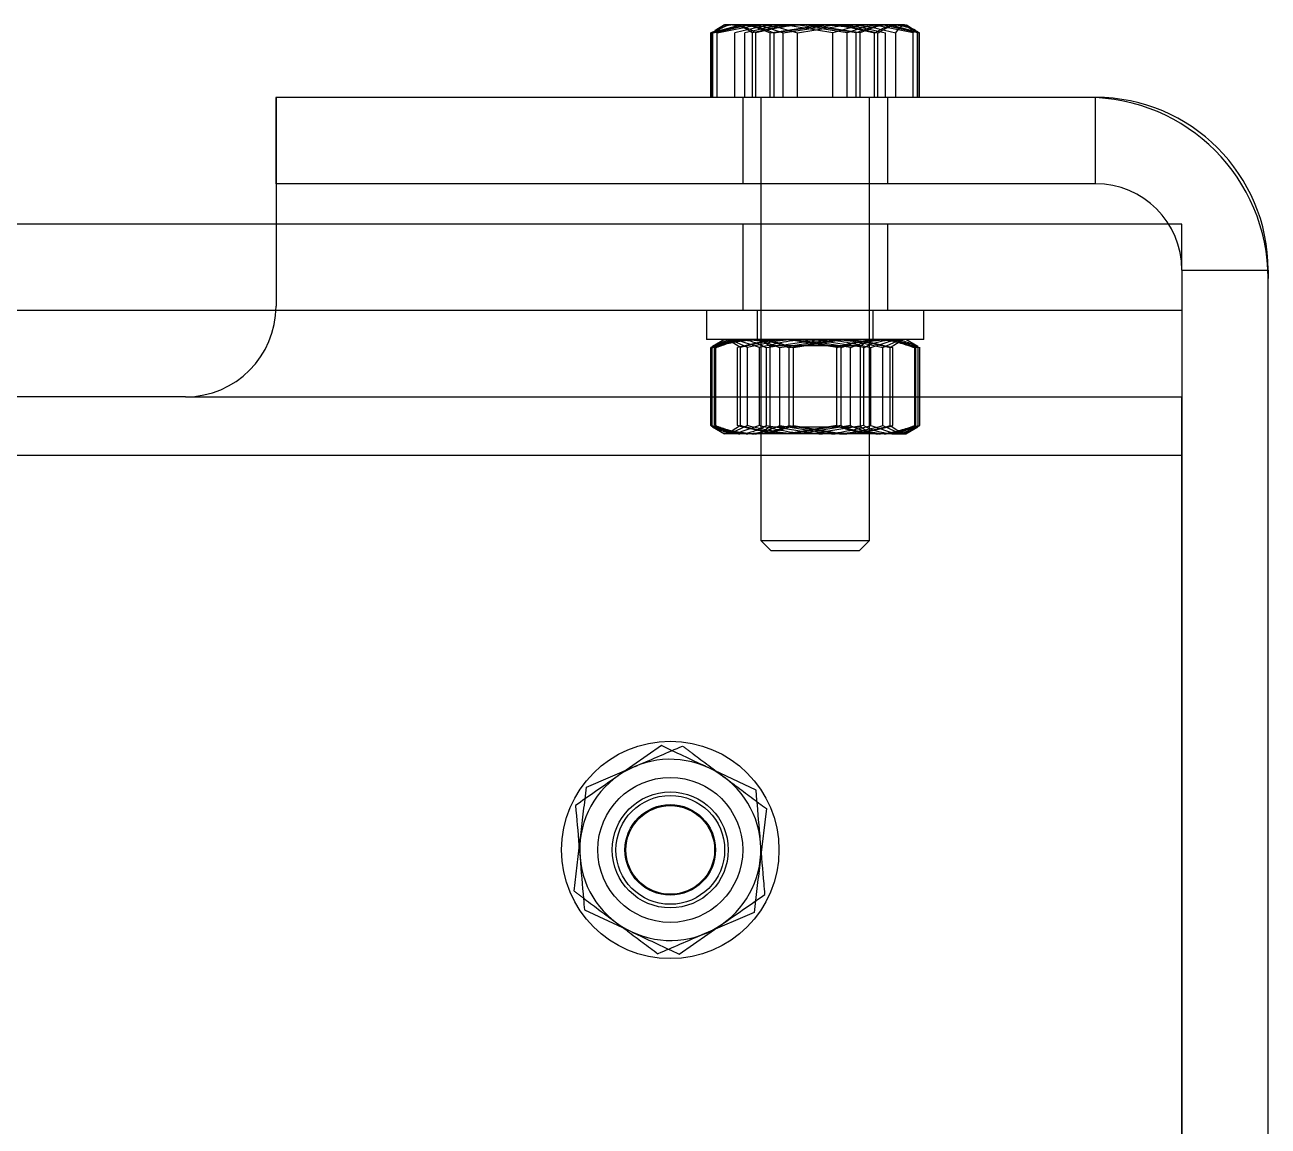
# Model space of a CAD drawing. Header units: metres. Extents: x 0 to 21025, y 0 to 14850.
# Drawn here: x 5814.9 to 5883.5, y 9286.4 to 9347.1 of the extents above; entities that cross this region are included whole.
import ezdxf

# ---------------------------------------------------------------- set-up
doc = ezdxf.new("R2010")
doc.units = ezdxf.units.M
doc.header["$LTSCALE"] = 25
doc.linetypes.add('HIDDEN2', pattern=[4.7625, 3.175, -1.5875])
doc.layers.add('SL4', color=4, linetype='Continuous')
doc.layers.add('ST1', color=7, linetype='HIDDEN2')

msp = doc.modelspace()

# ---------------------------------------------------------------- linework, layer by layer
at = {"layer": 'SL4'}
for p, q in [((5852.743, 9343.146), (5852.743, 9346.699)), ((5852.927, 9346.777), (5852.767, 9346.699)), ((5852.767, 9346.699), (5852.92, 9346.739)), ((5852.767, 9343.146), (5852.767, 9346.699)), ((5853.26, 9346.951), (5852.857, 9346.699)), ((5852.857, 9346.699), (5853.056, 9346.745)), ((5852.857, 9343.146), (5852.857, 9346.699)), ((5853.249, 9347.002), (5853.062, 9346.894)), ((5853.084, 9346.699), (5855.305, 9347.146)), ((5853.084, 9343.146), (5853.084, 9346.699)), ((5853.499, 9347.146), (5853.249, 9347.002)), ((5860.233, 9347.146), (5855.305, 9347.146)), ((5857.526, 9346.699), (5860.233, 9347.146)), ((5857.526, 9343.146), (5857.526, 9346.699)), ((5863.427, 9347.146), (5860.233, 9347.146)), ((5862.941, 9343.146), (5862.941, 9346.699)), ((5863.571, 9347.104), (5863.499, 9347.146)), ((5863.936, 9346.894), (5863.749, 9347.002)), ((5863.914, 9343.146), (5863.914, 9346.699)), ((5864.037, 9346.835), (5863.936, 9346.894)), ((5864.006, 9346.817), (5864.141, 9346.699)), ((5864.141, 9343.146), (5864.141, 9346.699)), ((5864.231, 9343.146), (5864.231, 9346.699)), ((5864.254, 9343.146), (5864.254, 9346.699)), ((5828.736, 9343.146), (5828.736, 9338.384)), ((5873.974, 9343.146), (5828.736, 9343.146)), ((5828.739, 9343.144), (5828.739, 9331.624)), ((5873.499, 9343.144), (5828.739, 9343.144)), ((5873.974, 9343.132), (5873.974, 9343.146)), ((5828.739, 9338.384), (5828.736, 9338.384)), ((5828.739, 9336.149), (4878.736, 9336.149)), ((5883.487, 9333.621), (5883.499, 9333.621)), ((5883.499, 9049.624), (5883.499, 9333.144)), ((5823.739, 9326.624), (5668.499, 9326.624)), ((5850.009, 9307.376), (5847.641, 9305.726)), ((5855.236, 9304.924), (5852.623, 9306.15)), ((5845.762, 9298.323), (5848.375, 9297.097)), ((5850.988, 9295.871), (5853.357, 9297.521))]:
    msp.add_line(p, q, dxfattribs=at)
for centre, radius, start, end in [((5873.499, 9333.144), 10, 0, 90), ((5873.974, 9333.621), 9.525, 0, 90), ((5823.739, 9331.624), 5, 270, 0), ((5850.499, 9301.624), 5, 64.86266, 124.86266), ((5850.499, 9301.624), 5, 4.86266, 64.86266), ((5850.499, 9301.624), 5, 124.86266, 184.86266), ((5850.499, 9301.624), 5, 304.86266, 4.86266), ((5850.499, 9301.624), 5, 184.86266, 244.86266), ((5850.499, 9301.624), 5, 244.86266, 304.86266)]:
    msp.add_arc(centre, radius, start, end, dxfattribs=at)
for points, knots in [([(5855.305, 9347.146), (5855.358, 9347.146), (5856.108, 9347.139), (5856.842, 9346.911), (5857.526, 9346.699)], [0, 0, 0, 0, 0.070201, 1, 1, 1, 1]), ([(5860.233, 9347.146), (5860.298, 9347.146), (5861.212, 9347.139), (5862.108, 9346.911), (5862.941, 9346.699)], [0, 0, 0, 0, 0.070201, 1, 1, 1, 1]), ([(5862.941, 9346.699), (5863.064, 9346.882), (5863.225, 9347.12), (5863.389, 9347.141), (5863.427, 9347.146)], [0, 0, 0, 0, 0.768151, 1, 1, 1, 1]), ([(5863.427, 9347.146), (5863.557, 9347.09), (5863.722, 9347.018), (5863.88, 9346.755), (5863.914, 9346.699)], [0, 0, 0, 0, 0.7889992, 1, 1, 1, 1]), ([(5852.623, 9306.15), (5852.561, 9306.179), (5851.678, 9306.593), (5850.814, 9306.999), (5850.009, 9307.376)], [0, 0, 0, 0, 0.070201, 1, 1, 1, 1]), ([(5847.641, 9305.726), (5847.585, 9305.687), (5846.785, 9305.13), (5846.001, 9304.584), (5845.272, 9304.076)], [0, 0, 0, 0, 0.070201, 1, 1, 1, 1]), ([(5855.481, 9302.047), (5855.462, 9302.273), (5855.379, 9303.246), (5855.298, 9304.195), (5855.236, 9304.924)], [0, 0, 0, 0, 0.231849, 1, 1, 1, 1]), ([(5845.272, 9304.076), (5845.334, 9303.347), (5845.415, 9302.399), (5845.498, 9301.425), (5845.517, 9301.2)], [0, 0, 0, 0, 0.768151, 1, 1, 1, 1]), ([(5855.726, 9299.171), (5855.709, 9299.369), (5855.629, 9300.305), (5855.546, 9301.279), (5855.481, 9302.047)], [0, 0, 0, 0, 0.2110008, 1, 1, 1, 1]), ([(5845.517, 9301.2), (5845.582, 9300.431), (5845.665, 9299.458), (5845.745, 9298.521), (5845.762, 9298.323)], [0, 0, 0, 0, 0.788999, 1, 1, 1, 1]), ([(5853.357, 9297.521), (5853.413, 9297.56), (5854.213, 9298.117), (5854.997, 9298.663), (5855.726, 9299.171)], [0, 0, 0, 0, 0.070201, 1, 1, 1, 1]), ([(5848.375, 9297.097), (5848.437, 9297.068), (5849.319, 9296.654), (5850.184, 9296.248), (5850.988, 9295.871)], [0, 0, 0, 0, 0.070201, 1, 1, 1, 1])]:
    msp.add_open_spline(points, degree=3, knots=knots, dxfattribs=at)
at = {"layer": 'ST1'}
for p, q in [((5852.743, 9346.699), (5854.38, 9347.146)), ((5852.981, 9346.804), (5852.743, 9346.699)), ((5852.92, 9346.739), (5854.499, 9347.146)), ((5853.079, 9346.851), (5852.927, 9346.777)), ((5853.062, 9346.894), (5852.961, 9346.835)), ((5853.056, 9346.745), (5854.797, 9347.146)), ((5855.305, 9347.146), (5853.503, 9347.146)), ((5854.057, 9343.146), (5854.057, 9346.699)), ((5854.618, 9343.146), (5854.618, 9346.699)), ((5855.035, 9343.146), (5855.035, 9346.699)), ((5855.226, 9343.146), (5855.226, 9346.699)), ((5856.016, 9346.699), (5858.894, 9347.146)), ((5856.016, 9343.146), (5856.016, 9346.699)), ((5856.231, 9346.699), (5859.097, 9347.146)), ((5856.231, 9343.146), (5856.231, 9346.699)), ((5856.737, 9346.699), (5859.559, 9347.146)), ((5856.737, 9343.146), (5856.737, 9346.699)), ((5859.472, 9346.699), (5856.764, 9347.146)), ((5860.26, 9346.699), (5857.439, 9347.146)), ((5860.767, 9346.699), (5857.901, 9347.146)), ((5860.981, 9346.699), (5858.103, 9347.146)), ((5859.472, 9343.146), (5859.472, 9346.699)), ((5860.26, 9343.146), (5860.26, 9346.699)), ((5860.767, 9343.146), (5860.767, 9346.699)), ((5860.981, 9343.146), (5860.981, 9346.699)), ((5863.914, 9346.699), (5861.693, 9347.146)), ((5861.772, 9343.146), (5861.772, 9346.699)), ((5861.963, 9343.146), (5861.963, 9346.699)), ((5864.141, 9346.699), (5862.201, 9347.146)), ((5862.38, 9343.146), (5862.38, 9346.699)), ((5864.231, 9346.699), (5862.499, 9347.146)), ((5864.254, 9346.699), (5862.618, 9347.146)), ((5863.749, 9347.002), (5863.571, 9347.104)), ((5854.499, 9343.146), (5854.499, 9338.384)), ((5855.499, 9343.146), (5855.499, 9318.701)), ((5861.499, 9318.701), (5861.499, 9343.146)), ((5862.499, 9338.384), (5862.499, 9343.146)), ((5873.974, 9338.384), (5873.974, 9343.146)), ((5873.974, 9338.384), (5873.974, 9343.132)), ((5873.974, 9338.384), (5828.739, 9338.384)), ((5878.736, 9336.149), (5828.739, 9336.149)), ((5854.499, 9336.149), (5854.499, 9331.386)), ((5862.499, 9331.386), (5862.499, 9336.149)), ((5878.736, 9333.621), (5878.736, 9336.149)), ((5878.736, 9333.621), (5878.736, 9049.146)), ((5878.736, 9333.621), (5883.499, 9333.621)), ((5878.736, 9333.621), (5883.487, 9333.621)), ((5883.499, 9333.621), (5883.499, 9333.144)), ((5878.736, 9331.386), (4878.736, 9331.386)), ((5852.499, 9331.386), (5852.499, 9329.786)), ((5855.299, 9331.386), (5855.299, 9329.786)), ((5861.699, 9329.786), (5861.699, 9331.386)), ((5864.499, 9329.786), (5864.499, 9331.386)), ((5864.499, 9329.786), (5852.499, 9329.786)), ((5853.499, 9329.786), (5852.834, 9329.402)), ((5854.37, 9329.339), (5853.655, 9329.786)), ((5854.766, 9329.339), (5853.792, 9329.786)), ((5855.42, 9329.339), (5854.075, 9329.786)), ((5855.499, 9329.786), (5855.999, 9329.436)), ((5855.808, 9329.339), (5858.693, 9329.786)), ((5860.614, 9329.436), (5855.999, 9329.436)), ((5855.999, 9329.436), (5855.999, 9324.962)), ((5856.551, 9329.339), (5859.392, 9329.786)), ((5859.7, 9329.339), (5856.955, 9329.786)), ((5857.068, 9329.339), (5859.848, 9329.786)), ((5859.93, 9329.339), (5857.15, 9329.786)), ((5857.297, 9329.339), (5860.043, 9329.786)), ((5860.446, 9329.339), (5857.606, 9329.786)), ((5861.189, 9329.339), (5858.305, 9329.786)), ((5860.999, 9329.436), (5860.614, 9329.436)), ((5860.999, 9329.436), (5861.499, 9329.786)), ((5860.999, 9324.962), (5860.999, 9329.436)), ((5861.578, 9329.339), (5862.923, 9329.786)), ((5862.232, 9329.339), (5863.206, 9329.786)), ((5862.628, 9329.339), (5863.343, 9329.786)), ((5864.164, 9329.402), (5863.499, 9329.786)), ((5864.151, 9329.381), (5864.268, 9329.339)), ((5852.73, 9325.033), (5852.73, 9329.339)), ((5852.818, 9325.033), (5852.818, 9329.339)), ((5852.939, 9325.033), (5852.939, 9329.339)), ((5853.008, 9325.033), (5853.008, 9329.339)), ((5854.209, 9325.033), (5854.209, 9329.339)), ((5854.37, 9325.033), (5854.37, 9329.339)), ((5854.766, 9325.033), (5854.766, 9329.339)), ((5855.42, 9325.033), (5855.42, 9329.339)), ((5855.808, 9325.033), (5855.808, 9329.339)), ((5856.551, 9325.033), (5856.551, 9329.339)), ((5857.068, 9325.033), (5857.068, 9329.339)), ((5857.297, 9325.033), (5857.297, 9329.339)), ((5859.7, 9325.033), (5859.7, 9329.339)), ((5859.93, 9325.033), (5859.93, 9329.339)), ((5860.446, 9325.033), (5860.446, 9329.339)), ((5861.189, 9325.033), (5861.189, 9329.339)), ((5861.578, 9325.033), (5861.578, 9329.339)), ((5862.232, 9325.033), (5862.232, 9329.339)), ((5862.628, 9325.033), (5862.628, 9329.339)), ((5862.789, 9325.033), (5862.789, 9329.339)), ((5863.99, 9325.033), (5863.99, 9329.339)), ((5864.058, 9325.033), (5864.058, 9329.339)), ((5864.18, 9325.033), (5864.18, 9329.339)), ((5864.268, 9325.033), (5864.268, 9329.339)), ((5823.739, 9326.624), (5878.736, 9326.624)), ((5878.736, 9261.149), (5878.736, 9326.624)), ((5852.834, 9324.97), (5853.499, 9324.586)), ((5854.075, 9324.586), (5853.499, 9324.586)), ((5854.37, 9325.033), (5853.655, 9324.586)), ((5854.766, 9325.033), (5853.792, 9324.586)), ((5855.42, 9325.033), (5854.075, 9324.586)), ((5858.305, 9324.586), (5854.075, 9324.586)), ((5855.999, 9324.962), (5855.499, 9324.611)), ((5855.499, 9324.611), (5861.037, 9324.611)), ((5855.499, 9324.611), (5855.499, 9324.586)), ((5855.808, 9325.033), (5858.693, 9324.586)), ((5855.999, 9324.962), (5860.999, 9324.962)), ((5856.551, 9325.033), (5859.392, 9324.586)), ((5859.7, 9325.033), (5856.955, 9324.586)), ((5857.068, 9325.033), (5859.848, 9324.586)), ((5859.93, 9325.033), (5857.15, 9324.586)), ((5857.297, 9325.033), (5860.043, 9324.586)), ((5860.446, 9325.033), (5857.606, 9324.586)), ((5861.189, 9325.033), (5858.305, 9324.586)), ((5862.729, 9324.586), (5858.305, 9324.586)), ((5861.499, 9324.611), (5860.999, 9324.962)), ((5861.037, 9324.611), (5861.499, 9324.611)), ((5861.499, 9324.586), (5861.499, 9324.611)), ((5861.578, 9325.033), (5862.923, 9324.586)), ((5862.232, 9325.033), (5863.206, 9324.586)), ((5862.628, 9325.033), (5863.343, 9324.586)), ((5862.729, 9324.586), (5863.499, 9324.586)), ((5863.499, 9324.586), (5864.164, 9324.97)), ((5864.151, 9324.991), (5864.268, 9325.033)), ((5878.736, 9323.386), (4878.736, 9323.386)), ((5855.499, 9318.701), (5861.499, 9318.701)), ((5855.499, 9318.701), (5856.053, 9318.146)), ((5860.944, 9318.146), (5861.499, 9318.701)), ((5856.053, 9318.146), (5860.944, 9318.146)), ((5845.875, 9305.081), (5848.528, 9306.219)), ((5855.805, 9303.9), (5855.464, 9301.033)), ((5845.193, 9299.348), (5845.534, 9302.214)), ((5855.123, 9298.166), (5852.47, 9297.028))]:
    msp.add_line(p, q, dxfattribs=at)
for radius in [6, 4, 3.2, 3, 2.5, 2.446]:
    msp.add_circle((5850.499, 9301.624), radius, dxfattribs=at)
msp.add_arc((5873.974, 9333.621), 4.763, 0, 90, dxfattribs=at)
for points, knots in [([(5853.57, 9347.146), (5853.532, 9347.141), (5853.368, 9347.12), (5853.207, 9346.882), (5853.084, 9346.699)], [0, 0, 0, 0, 0.231849, 1, 1, 1, 1]), ([(5853.985, 9347.146), (5853.887, 9347.144), (5853.657, 9347.14), (5853.433, 9347.018), (5853.303, 9346.947)], [0, 0, 0, 0, 0.423783, 1, 1, 1, 1]), ([(5853.901, 9347.146), (5853.812, 9347.146), (5853.64, 9347.146), (5853.474, 9347.049), (5853.394, 9347.003)], [0, 0, 0, 0, 0.52113, 1, 1, 1, 1]), ([(5855.035, 9346.699), (5854.957, 9346.755), (5854.588, 9347.018), (5854.204, 9347.09), (5853.901, 9347.146)], [0, 0, 0, 0, 0.211001, 1, 1, 1, 1]), ([(5855.226, 9346.699), (5855.141, 9346.755), (5854.736, 9347.018), (5854.316, 9347.09), (5853.985, 9347.146)], [0, 0, 0, 0, 0.211001, 1, 1, 1, 1]), ([(5856.764, 9347.146), (5856.7, 9347.146), (5855.786, 9347.139), (5854.89, 9346.911), (5854.057, 9346.699)], [0, 0, 0, 0, 0.0702006, 1, 1, 1, 1]), ([(5854.38, 9347.146), (5854.419, 9347.146), (5854.971, 9347.139), (5855.513, 9346.911), (5856.016, 9346.699)], [0, 0, 0, 0, 0.070201, 1, 1, 1, 1]), ([(5854.499, 9347.146), (5854.54, 9347.146), (5855.125, 9347.139), (5855.698, 9346.911), (5856.231, 9346.699)], [0, 0, 0, 0, 0.070201, 1, 1, 1, 1]), ([(5857.439, 9347.146), (5857.372, 9347.146), (5856.42, 9347.139), (5855.486, 9346.911), (5854.618, 9346.699)], [0, 0, 0, 0, 0.070201, 1, 1, 1, 1]), ([(5854.797, 9347.146), (5854.843, 9347.146), (5855.498, 9347.139), (5856.14, 9346.911), (5856.737, 9346.699)], [0, 0, 0, 0, 0.070201, 1, 1, 1, 1]), ([(5857.901, 9347.146), (5857.833, 9347.146), (5856.865, 9347.139), (5855.917, 9346.911), (5855.035, 9346.699)], [0, 0, 0, 0, 0.070201, 1, 1, 1, 1]), ([(5858.103, 9347.146), (5858.035, 9347.146), (5857.064, 9347.139), (5856.111, 9346.911), (5855.226, 9346.699)], [0, 0, 0, 0, 0.070201, 1, 1, 1, 1]), ([(5858.894, 9347.146), (5858.962, 9347.146), (5859.934, 9347.139), (5860.886, 9346.911), (5861.772, 9346.699)], [0, 0, 0, 0, 0.070201, 1, 1, 1, 1]), ([(5859.097, 9347.146), (5859.165, 9347.146), (5860.133, 9347.139), (5861.081, 9346.911), (5861.963, 9346.699)], [0, 0, 0, 0, 0.070201, 1, 1, 1, 1]), ([(5861.693, 9347.146), (5861.64, 9347.146), (5860.89, 9347.139), (5860.155, 9346.911), (5859.472, 9346.699)], [0, 0, 0, 0, 0.0702006, 1, 1, 1, 1]), ([(5859.559, 9347.146), (5859.625, 9347.146), (5860.578, 9347.139), (5861.512, 9346.911), (5862.38, 9346.699)], [0, 0, 0, 0, 0.070201, 1, 1, 1, 1]), ([(5862.201, 9347.146), (5862.155, 9347.146), (5861.499, 9347.139), (5860.857, 9346.911), (5860.26, 9346.699)], [0, 0, 0, 0, 0.070201, 1, 1, 1, 1]), ([(5862.499, 9347.146), (5862.458, 9347.146), (5861.873, 9347.139), (5861.3, 9346.911), (5860.767, 9346.699)], [0, 0, 0, 0, 0.070201, 1, 1, 1, 1]), ([(5862.618, 9347.146), (5862.579, 9347.146), (5862.026, 9347.139), (5861.485, 9346.911), (5860.981, 9346.699)], [0, 0, 0, 0, 0.070201, 1, 1, 1, 1]), ([(5861.772, 9346.699), (5862.086, 9346.882), (5862.496, 9347.12), (5862.916, 9347.141), (5863.013, 9347.146)], [0, 0, 0, 0, 0.7681507, 1, 1, 1, 1]), ([(5861.963, 9346.699), (5862.25, 9346.882), (5862.624, 9347.12), (5863.008, 9347.141), (5863.097, 9347.146)], [0, 0, 0, 0, 0.768151, 1, 1, 1, 1]), ([(5863.013, 9347.146), (5863.345, 9347.09), (5863.765, 9347.018), (5864.169, 9346.755), (5864.254, 9346.699)], [0, 0, 0, 0, 0.788999, 1, 1, 1, 1]), ([(5863.097, 9347.146), (5863.4, 9347.09), (5863.784, 9347.018), (5864.153, 9346.755), (5864.231, 9346.699)], [0, 0, 0, 0, 0.788999, 1, 1, 1, 1]), ([(5863.74, 9346.948), (5863.814, 9346.931), (5863.904, 9346.91), (5863.99, 9346.831), (5864.006, 9346.817)], [0, 0, 0, 0, 0.8204895, 1, 1, 1, 1]), ([(5854.075, 9329.786), (5854.043, 9329.786), (5853.589, 9329.779), (5853.144, 9329.551), (5852.73, 9329.339)], [0, 0, 0, 0, 0.070201, 1, 1, 1, 1]), ([(5852.73, 9329.339), (5852.859, 9329.407), (5853.361, 9329.669), (5853.882, 9329.736), (5854.269, 9329.786)], [0, 0, 0, 0, 0.257551, 1, 1, 1, 1]), ([(5852.818, 9329.339), (5852.975, 9329.407), (5853.583, 9329.669), (5854.215, 9329.736), (5854.685, 9329.786)], [0, 0, 0, 0, 0.257551, 1, 1, 1, 1]), ([(5852.939, 9329.339), (5853.113, 9329.407), (5853.786, 9329.669), (5854.485, 9329.736), (5855.004, 9329.786)], [0, 0, 0, 0, 0.257551, 1, 1, 1, 1]), ([(5853.008, 9329.339), (5853.188, 9329.407), (5853.887, 9329.669), (5854.613, 9329.736), (5855.152, 9329.786)], [0, 0, 0, 0, 0.257551, 1, 1, 1, 1]), ([(5856.955, 9329.786), (5856.89, 9329.786), (5855.963, 9329.779), (5855.054, 9329.551), (5854.209, 9329.339)], [0, 0, 0, 0, 0.070201, 1, 1, 1, 1]), ([(5854.269, 9329.786), (5854.409, 9329.779), (5854.93, 9329.755), (5855.437, 9329.515), (5855.808, 9329.339)], [0, 0, 0, 0, 0.268634, 1, 1, 1, 1]), ([(5857.15, 9329.786), (5857.084, 9329.786), (5856.145, 9329.779), (5855.225, 9329.551), (5854.37, 9329.339)], [0, 0, 0, 0, 0.070201, 1, 1, 1, 1]), ([(5854.685, 9329.786), (5854.854, 9329.779), (5855.486, 9329.755), (5856.101, 9329.515), (5856.551, 9329.339)], [0, 0, 0, 0, 0.268634, 1, 1, 1, 1]), ([(5857.606, 9329.786), (5857.539, 9329.786), (5856.58, 9329.779), (5855.64, 9329.551), (5854.766, 9329.339)], [0, 0, 0, 0, 0.070201, 1, 1, 1, 1]), ([(5855.004, 9329.786), (5855.192, 9329.779), (5855.89, 9329.755), (5856.571, 9329.515), (5857.068, 9329.339)], [0, 0, 0, 0, 0.268634, 1, 1, 1, 1]), ([(5855.152, 9329.786), (5855.347, 9329.779), (5856.073, 9329.755), (5856.78, 9329.515), (5857.297, 9329.339)], [0, 0, 0, 0, 0.2686336, 1, 1, 1, 1]), ([(5858.305, 9329.786), (5858.236, 9329.786), (5857.262, 9329.779), (5856.308, 9329.551), (5855.42, 9329.339)], [0, 0, 0, 0, 0.070201, 1, 1, 1, 1]), ([(5858.693, 9329.786), (5858.761, 9329.786), (5859.735, 9329.779), (5860.69, 9329.551), (5861.578, 9329.339)], [0, 0, 0, 0, 0.070201, 1, 1, 1, 1]), ([(5859.392, 9329.786), (5859.459, 9329.786), (5860.418, 9329.779), (5861.358, 9329.551), (5862.232, 9329.339)], [0, 0, 0, 0, 0.070201, 1, 1, 1, 1]), ([(5859.7, 9329.339), (5859.881, 9329.407), (5860.58, 9329.669), (5861.306, 9329.736), (5861.845, 9329.786)], [0, 0, 0, 0, 0.257551, 1, 1, 1, 1]), ([(5859.848, 9329.786), (5859.914, 9329.786), (5860.852, 9329.779), (5861.772, 9329.551), (5862.628, 9329.339)], [0, 0, 0, 0, 0.070201, 1, 1, 1, 1]), ([(5859.93, 9329.339), (5860.103, 9329.407), (5860.776, 9329.669), (5861.475, 9329.736), (5861.994, 9329.786)], [0, 0, 0, 0, 0.257551, 1, 1, 1, 1]), ([(5860.043, 9329.786), (5860.108, 9329.786), (5861.035, 9329.779), (5861.944, 9329.551), (5862.789, 9329.339)], [0, 0, 0, 0, 0.070201, 1, 1, 1, 1]), ([(5860.446, 9329.339), (5860.603, 9329.407), (5861.212, 9329.669), (5861.844, 9329.736), (5862.313, 9329.786)], [0, 0, 0, 0, 0.2575513, 1, 1, 1, 1]), ([(5861.189, 9329.339), (5861.319, 9329.407), (5861.82, 9329.669), (5862.342, 9329.736), (5862.729, 9329.786)], [0, 0, 0, 0, 0.257551, 1, 1, 1, 1]), ([(5861.845, 9329.786), (5862.04, 9329.779), (5862.766, 9329.755), (5863.473, 9329.515), (5863.99, 9329.339)], [0, 0, 0, 0, 0.268634, 1, 1, 1, 1]), ([(5861.994, 9329.786), (5862.182, 9329.779), (5862.88, 9329.755), (5863.561, 9329.515), (5864.058, 9329.339)], [0, 0, 0, 0, 0.268634, 1, 1, 1, 1]), ([(5862.313, 9329.786), (5862.483, 9329.779), (5863.115, 9329.755), (5863.73, 9329.515), (5864.18, 9329.339)], [0, 0, 0, 0, 0.268634, 1, 1, 1, 1]), ([(5862.729, 9329.786), (5862.869, 9329.779), (5863.39, 9329.755), (5863.897, 9329.515), (5864.268, 9329.339)], [0, 0, 0, 0, 0.268634, 1, 1, 1, 1]), ([(5854.075, 9324.586), (5854.043, 9324.587), (5853.589, 9324.593), (5853.144, 9324.821), (5852.73, 9325.033)], [0, 0, 0, 0, 0.0702006, 1, 1, 1, 1]), ([(5852.73, 9325.033), (5852.859, 9324.965), (5853.361, 9324.703), (5853.882, 9324.636), (5854.269, 9324.586)], [0, 0, 0, 0, 0.257551, 1, 1, 1, 1]), ([(5852.818, 9325.033), (5852.975, 9324.965), (5853.583, 9324.703), (5854.215, 9324.636), (5854.685, 9324.586)], [0, 0, 0, 0, 0.257551, 1, 1, 1, 1]), ([(5852.939, 9325.033), (5853.113, 9324.965), (5853.786, 9324.703), (5854.485, 9324.636), (5855.004, 9324.586)], [0, 0, 0, 0, 0.257551, 1, 1, 1, 1]), ([(5853.008, 9325.033), (5853.188, 9324.965), (5853.887, 9324.703), (5854.613, 9324.636), (5855.152, 9324.586)], [0, 0, 0, 0, 0.257551, 1, 1, 1, 1]), ([(5856.955, 9324.586), (5856.89, 9324.587), (5855.963, 9324.593), (5855.054, 9324.821), (5854.209, 9325.033)], [0, 0, 0, 0, 0.070201, 1, 1, 1, 1]), ([(5854.269, 9324.586), (5854.409, 9324.593), (5854.93, 9324.617), (5855.437, 9324.857), (5855.808, 9325.033)], [0, 0, 0, 0, 0.268634, 1, 1, 1, 1]), ([(5857.15, 9324.586), (5857.084, 9324.587), (5856.145, 9324.593), (5855.225, 9324.821), (5854.37, 9325.033)], [0, 0, 0, 0, 0.0702006, 1, 1, 1, 1]), ([(5854.685, 9324.586), (5854.854, 9324.593), (5855.486, 9324.617), (5856.101, 9324.857), (5856.551, 9325.033)], [0, 0, 0, 0, 0.268634, 1, 1, 1, 1]), ([(5857.606, 9324.586), (5857.539, 9324.587), (5856.58, 9324.593), (5855.64, 9324.821), (5854.766, 9325.033)], [0, 0, 0, 0, 0.0702006, 1, 1, 1, 1]), ([(5855.004, 9324.586), (5855.192, 9324.593), (5855.89, 9324.617), (5856.571, 9324.857), (5857.068, 9325.033)], [0, 0, 0, 0, 0.268634, 1, 1, 1, 1]), ([(5855.152, 9324.586), (5855.347, 9324.593), (5856.073, 9324.617), (5856.78, 9324.857), (5857.297, 9325.033)], [0, 0, 0, 0, 0.268634, 1, 1, 1, 1]), ([(5858.305, 9324.586), (5858.236, 9324.587), (5857.262, 9324.593), (5856.308, 9324.821), (5855.42, 9325.033)], [0, 0, 0, 0, 0.0702006, 1, 1, 1, 1]), ([(5858.693, 9324.586), (5858.761, 9324.587), (5859.735, 9324.593), (5860.69, 9324.821), (5861.578, 9325.033)], [0, 0, 0, 0, 0.070201, 1, 1, 1, 1]), ([(5859.392, 9324.586), (5859.459, 9324.587), (5860.418, 9324.593), (5861.358, 9324.821), (5862.232, 9325.033)], [0, 0, 0, 0, 0.070201, 1, 1, 1, 1]), ([(5859.7, 9325.033), (5859.881, 9324.965), (5860.58, 9324.703), (5861.306, 9324.636), (5861.845, 9324.586)], [0, 0, 0, 0, 0.257551, 1, 1, 1, 1]), ([(5859.848, 9324.586), (5859.914, 9324.587), (5860.852, 9324.593), (5861.772, 9324.821), (5862.628, 9325.033)], [0, 0, 0, 0, 0.070201, 1, 1, 1, 1]), ([(5859.93, 9325.033), (5860.103, 9324.965), (5860.776, 9324.703), (5861.475, 9324.636), (5861.994, 9324.586)], [0, 0, 0, 0, 0.257551, 1, 1, 1, 1]), ([(5860.043, 9324.586), (5860.108, 9324.587), (5861.035, 9324.593), (5861.944, 9324.821), (5862.789, 9325.033)], [0, 0, 0, 0, 0.070201, 1, 1, 1, 1]), ([(5860.446, 9325.033), (5860.603, 9324.965), (5861.212, 9324.703), (5861.844, 9324.636), (5862.313, 9324.586)], [0, 0, 0, 0, 0.2575513, 1, 1, 1, 1]), ([(5861.189, 9325.033), (5861.319, 9324.965), (5861.82, 9324.703), (5862.342, 9324.636), (5862.729, 9324.586)], [0, 0, 0, 0, 0.257551, 1, 1, 1, 1]), ([(5861.845, 9324.586), (5862.04, 9324.593), (5862.766, 9324.617), (5863.473, 9324.857), (5863.99, 9325.033)], [0, 0, 0, 0, 0.268634, 1, 1, 1, 1]), ([(5861.994, 9324.586), (5862.182, 9324.593), (5862.88, 9324.617), (5863.561, 9324.857), (5864.058, 9325.033)], [0, 0, 0, 0, 0.268634, 1, 1, 1, 1]), ([(5862.313, 9324.586), (5862.483, 9324.593), (5863.115, 9324.617), (5863.73, 9324.857), (5864.18, 9325.033)], [0, 0, 0, 0, 0.268634, 1, 1, 1, 1]), ([(5862.729, 9324.586), (5862.869, 9324.593), (5863.39, 9324.617), (5863.897, 9324.857), (5864.268, 9325.033)], [0, 0, 0, 0, 0.268634, 1, 1, 1, 1]), ([(5863.206, 9324.586), (5863.229, 9324.586), (5863.433, 9324.588), (5863.633, 9324.728), (5863.811, 9324.852)], [0, 0, 0, 0, 0.113043, 1, 1, 1, 1]), ([(5863.343, 9324.586), (5863.36, 9324.586), (5863.467, 9324.586), (5863.571, 9324.684), (5863.659, 9324.766)], [0, 0, 0, 0, 0.158847, 1, 1, 1, 1]), ([(5848.528, 9306.219), (5848.591, 9306.246), (5849.487, 9306.63), (5850.364, 9307.007), (5851.181, 9307.357)], [0, 0, 0, 0, 0.0702006, 1, 1, 1, 1]), ([(5851.181, 9307.357), (5851.375, 9307.212), (5852.128, 9306.648), (5852.911, 9306.063), (5853.493, 9305.628)], [0, 0, 0, 0, 0.257551, 1, 1, 1, 1]), ([(5853.493, 9305.628), (5853.703, 9305.471), (5854.486, 9304.886), (5855.248, 9304.316), (5855.805, 9303.9)], [0, 0, 0, 0, 0.268634, 1, 1, 1, 1]), ([(5845.534, 9302.214), (5845.542, 9302.282), (5845.657, 9303.25), (5845.77, 9304.199), (5845.875, 9305.081)], [0, 0, 0, 0, 0.070201, 1, 1, 1, 1]), ([(5855.464, 9301.033), (5855.456, 9300.965), (5855.341, 9299.997), (5855.228, 9299.048), (5855.123, 9298.166)], [0, 0, 0, 0, 0.070201, 1, 1, 1, 1]), ([(5845.193, 9299.348), (5845.387, 9299.202), (5846.141, 9298.639), (5846.924, 9298.054), (5847.505, 9297.619)], [0, 0, 0, 0, 0.257551, 1, 1, 1, 1]), ([(5847.505, 9297.619), (5847.715, 9297.462), (5848.498, 9296.877), (5849.26, 9296.307), (5849.817, 9295.89)], [0, 0, 0, 0, 0.268634, 1, 1, 1, 1]), ([(5852.47, 9297.028), (5852.407, 9297.002), (5851.511, 9296.617), (5850.633, 9296.241), (5849.817, 9295.89)], [0, 0, 0, 0, 0.0702006, 1, 1, 1, 1])]:
    msp.add_open_spline(points, degree=3, knots=knots, dxfattribs=at)

doc.saveas('drawing.dxf')
